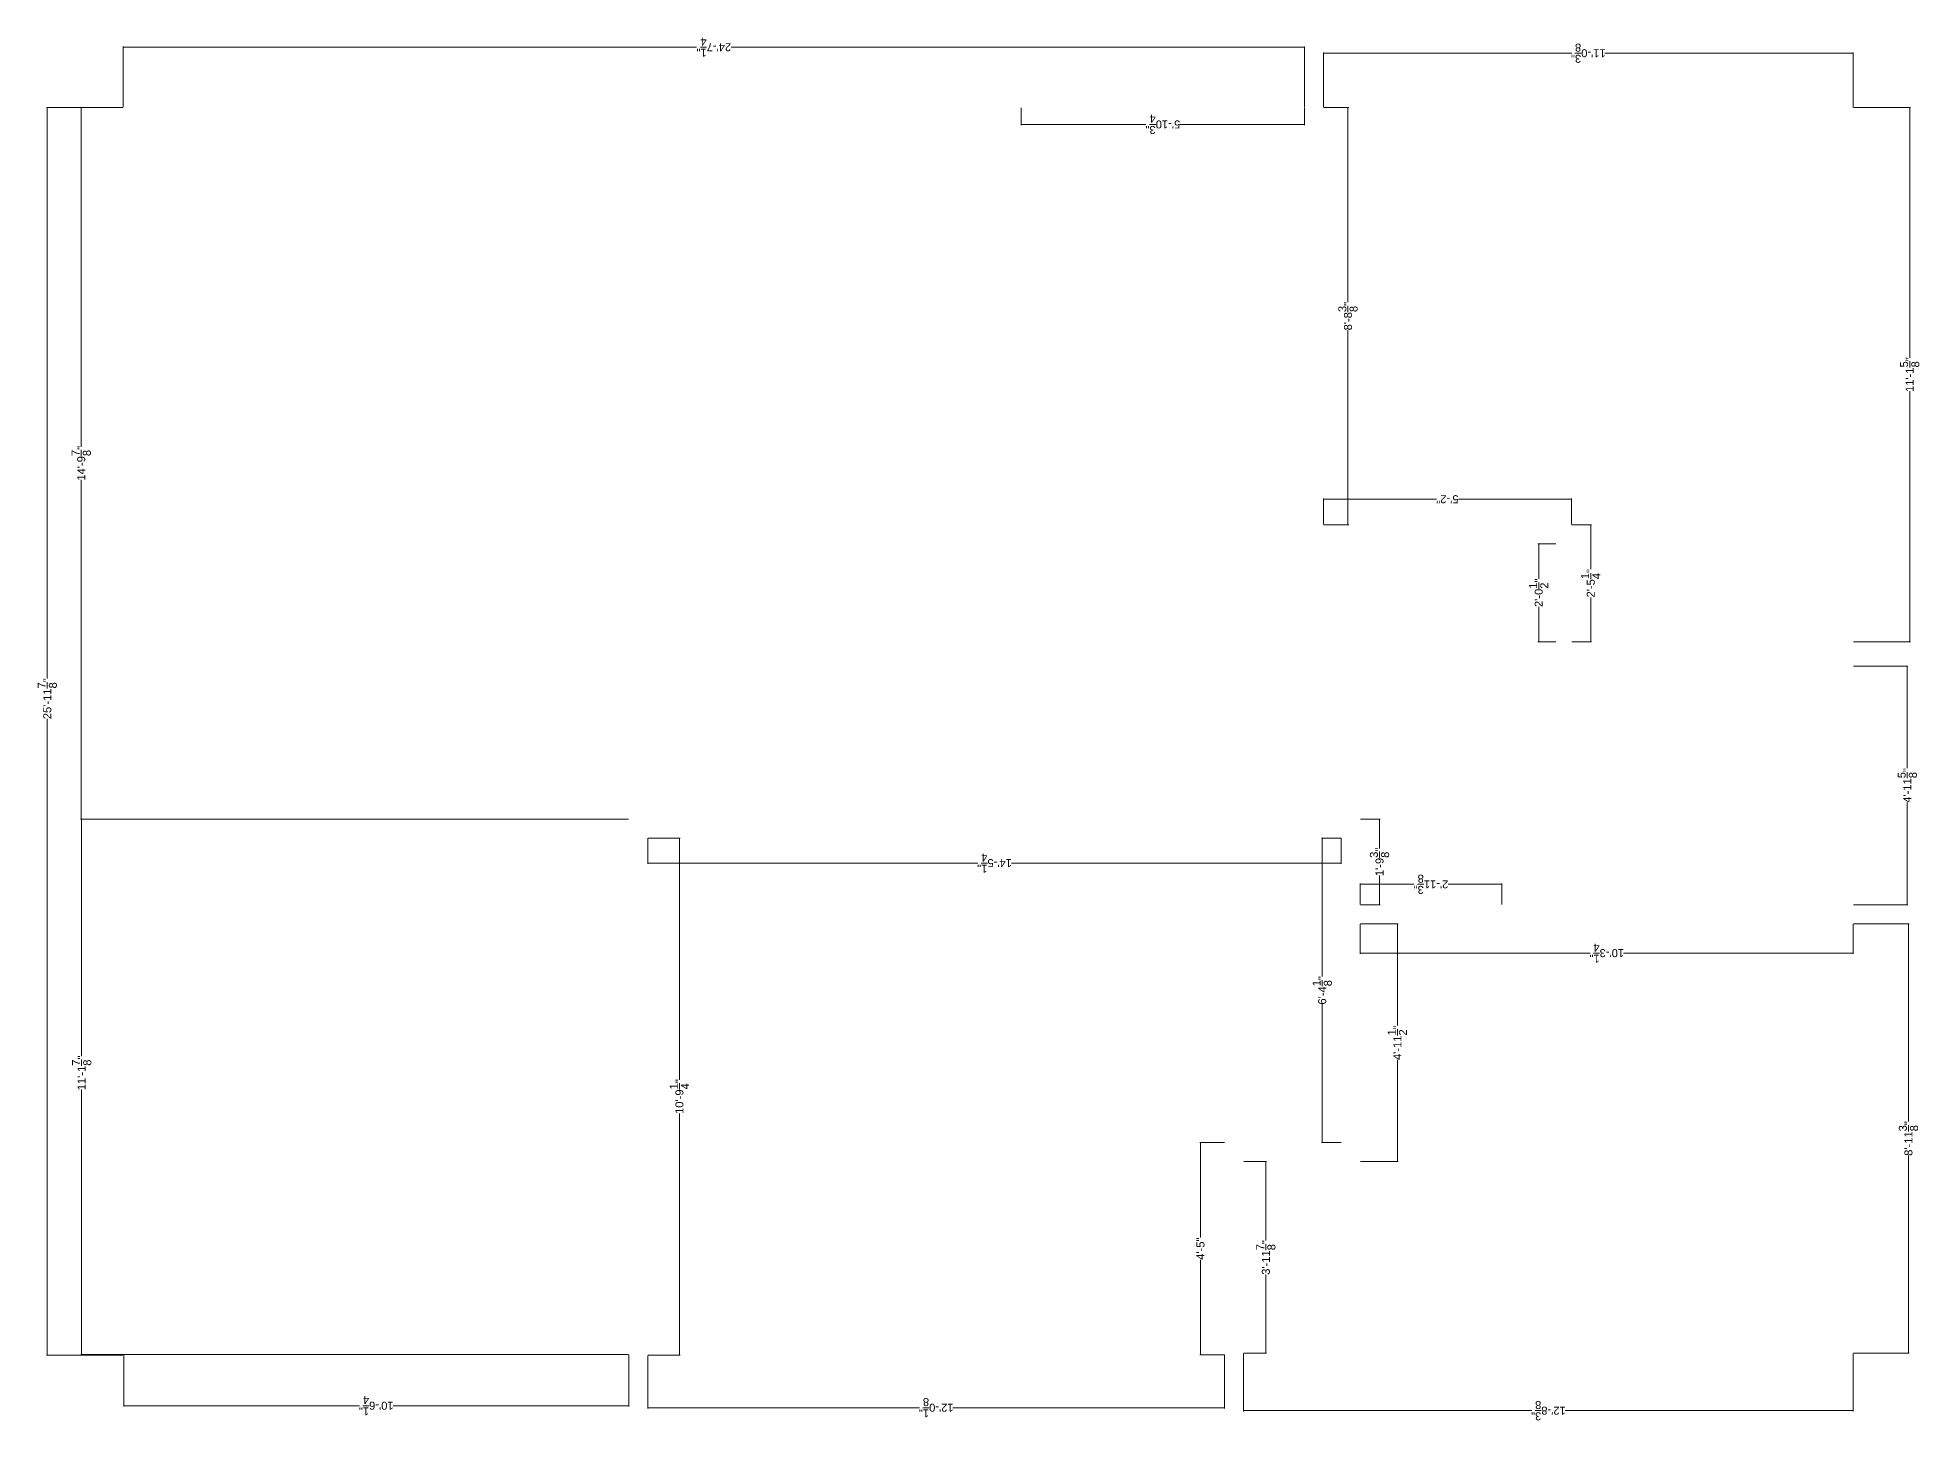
# Model space of a CAD drawing. Header units: inches. Extents: x 26 to 544, y -597 to 369.
# Drawn here: x 74 to 544.3, y 23.6 to 369.3 of the extents above; entities that cross this region are included whole.
import ezdxf

# ---------------------------------------------------------------- set-up
doc = ezdxf.new("R2010")
doc.units = ezdxf.units.IN
doc.header["$MEASUREMENT"] = 0
doc.layers.get('0').update_dxf_attribs({"color": 1, "lineweight": 9})
doc.layers.add('A201-Dimensions', color=7, linetype='Continuous', lineweight=9)
doc.styles.get("Standard").update_dxf_attribs({"font": 'Arial.ttf', "height": 2})
doc.dimstyles.get("Standard").update_dxf_attribs({"dimtxt": 0.18, "dimasz": 0.1175, "dimexe": 0.18, "dimexo": 0.0625, "dimgap": 0.09, "dimtad": 0, "dimtoh": 1, "dimdec": 3, "dimzin": 0, "dimdsep": 46, "dimlunit": 4, "dimtxsty": 'Standard', "dimblk": 'ARCHTICK', "dimblk1": 'ARCHTICK', "dimblk2": 'ARCHTICK', "dimcen": 0.09, "dimadec": 1, "dimazin": 0, "dimtfac": 1, "dimtdec": 3, "dimtofl": 0, "dimtmove": 0, "dimatfit": 3, "dimfxl": 1, "dimtolj": 1, "dimtzin": 0, "dimarcsym": 0})

# ---------------------------------------------------------------- blocks, each defined once
blk = doc.blocks.new('_ArchTick')
at = {"color": 0, "linetype": 'ByBlock', "lineweight": 30, "const_width": 0.15}
blk.add_lwpolyline([(-0.5, -0.5), (0.5, 0.5)], dxfattribs=at)
blk = doc.blocks.new('*D224')
at = {"layer": 'A201-Dimensions', "color": 0, "lineweight": -2, "transparency": 16777216}
for p, q in [((95.54, 39.96), (95.54, 27.09)), ((221.79, 39.96), (221.79, 27.09)), ((95.54, 27.27), (154.47, 27.27)), ((221.79, 27.27), (162.85, 27.27))]:
    blk.add_line(p, q, dxfattribs=at)
at = {"layer": 'A201-Dimensions', "color": 0, "lineweight": -2, "transparency": 16777216, "xscale": 0.1175, "yscale": 0.1175, "zscale": 0.1175, "rotation": 180}
blk.add_blockref('_ArchTick', (95.54, 27.27), dxfattribs=at)
at = {"layer": 'A201-Dimensions', "color": 0, "lineweight": -2, "transparency": 16777216, "xscale": 0.1175, "yscale": 0.1175, "zscale": 0.1175}
blk.add_blockref('_ArchTick', (221.79, 27.27), dxfattribs=at)
at = {"layer": 'A201-Dimensions', "color": 0, "lineweight": 5, "transparency": 16777216, "insert": (158.66, 27.27), "char_height": 2, "attachment_point": 5, "rotation": 180}
blk.add_mtext('\\A1;10\'-6{\\H1x;\\S1/4;}"', dxfattribs=at)
blk = doc.blocks.new('*D225')
at = {"layer": 'A201-Dimensions', "color": 0, "lineweight": -2, "transparency": 16777216}
for p, q in [((95.35, 351.82), (76.26, 351.82)), ((76.44, 351.82), (76.44, 209.05)), ((76.44, 39.94), (76.44, 198.96)), ((95.35, 39.94), (76.26, 39.94))]:
    blk.add_line(p, q, dxfattribs=at)
at = {"layer": 'A201-Dimensions', "color": 0, "lineweight": -2, "transparency": 16777216, "xscale": 0.1175, "yscale": 0.1175, "zscale": 0.1175}
for p, rotation in [((76.44, 351.82), 90), ((76.44, 39.94), 270)]:
    blk.add_blockref('_ArchTick', p, dxfattribs=dict(at, rotation=rotation))
at = {"layer": 'A201-Dimensions', "color": 0, "lineweight": 5, "transparency": 16777216, "insert": (76.44, 204.01), "char_height": 2, "attachment_point": 5, "rotation": 90}
blk.add_mtext('\\A1;25\'-11{\\H1x;\\S7/8;}"', dxfattribs=at)
blk = doc.blocks.new('*D226')
at = {"layer": 'A201-Dimensions', "color": 0, "lineweight": -2, "transparency": 16777216}
for p, q in [((221.73, 173.94), (84.85, 173.94)), ((85.03, 173.94), (85.03, 114.63)), ((85.03, 40.03), (85.03, 106.31)), ((221.73, 40.03), (84.85, 40.03))]:
    blk.add_line(p, q, dxfattribs=at)
at = {"layer": 'A201-Dimensions', "color": 0, "lineweight": -2, "transparency": 16777216, "xscale": 0.1175, "yscale": 0.1175, "zscale": 0.1175}
for p, rotation in [((85.03, 173.94), 90), ((85.03, 40.03), 270)]:
    blk.add_blockref('_ArchTick', p, dxfattribs=dict(at, rotation=rotation))
at = {"layer": 'A201-Dimensions', "color": 0, "lineweight": 5, "transparency": 16777216, "insert": (85.03, 110.47), "char_height": 2, "attachment_point": 5, "rotation": 90}
blk.add_mtext('\\A1;11\'-1{\\H1x;\\S7/8;}"', dxfattribs=at)
blk = doc.blocks.new('*D227')
at = {"layer": 'A201-Dimensions', "color": 0, "lineweight": -2, "transparency": 16777216}
for p, q in [((375.41, 40.32), (375.41, 25.85)), ((527.75, 40.32), (527.75, 25.85)), ((375.41, 26.03), (447.42, 26.03)), ((527.75, 26.03), (455.74, 26.03))]:
    blk.add_line(p, q, dxfattribs=at)
at = {"layer": 'A201-Dimensions', "color": 0, "lineweight": -2, "transparency": 16777216, "xscale": 0.1175, "yscale": 0.1175, "zscale": 0.1175, "rotation": 180}
blk.add_blockref('_ArchTick', (375.41, 26.03), dxfattribs=at)
at = {"layer": 'A201-Dimensions', "color": 0, "lineweight": -2, "transparency": 16777216, "xscale": 0.1175, "yscale": 0.1175, "zscale": 0.1175}
blk.add_blockref('_ArchTick', (527.75, 26.03), dxfattribs=at)
at = {"layer": 'A201-Dimensions', "color": 0, "lineweight": 5, "transparency": 16777216, "insert": (451.58, 26.03), "char_height": 2, "attachment_point": 5, "rotation": 180}
blk.add_mtext('\\A1;12\'-8{\\H1x;\\S3/8;}"', dxfattribs=at)
blk = doc.blocks.new('*D228')
at = {"layer": 'A201-Dimensions', "color": 0, "lineweight": -2, "transparency": 16777216}
for p, q in [((375.47, 88.29), (381.14, 88.29)), ((380.96, 88.29), (380.96, 68.58)), ((380.96, 40.38), (380.96, 60.08)), ((375.47, 40.38), (381.14, 40.38))]:
    blk.add_line(p, q, dxfattribs=at)
at = {"layer": 'A201-Dimensions', "color": 0, "lineweight": -2, "transparency": 16777216, "xscale": 0.1175, "yscale": 0.1175, "zscale": 0.1175}
for p, rotation in [((380.96, 88.29), 90), ((380.96, 40.38), 270)]:
    blk.add_blockref('_ArchTick', p, dxfattribs=dict(at, rotation=rotation))
at = {"layer": 'A201-Dimensions', "color": 0, "lineweight": 5, "transparency": 16777216, "insert": (380.96, 64.33), "char_height": 2, "attachment_point": 5, "rotation": 90}
blk.add_mtext('\\A1;3\'-11{\\H1x;\\S7/8;}"', dxfattribs=at)
blk = doc.blocks.new('*D229')
at = {"layer": 'A201-Dimensions', "color": 0, "lineweight": -2, "transparency": 16777216}
for p, q in [((527.81, 147.75), (541.72, 147.75)), ((541.54, 147.75), (541.54, 98.32)), ((541.54, 40.38), (541.54, 89.81)), ((527.81, 40.38), (541.72, 40.38))]:
    blk.add_line(p, q, dxfattribs=at)
at = {"layer": 'A201-Dimensions', "color": 0, "lineweight": -2, "transparency": 16777216, "xscale": 0.1175, "yscale": 0.1175, "zscale": 0.1175}
for p, rotation in [((541.54, 147.75), 90), ((541.54, 40.38), 270)]:
    blk.add_blockref('_ArchTick', p, dxfattribs=dict(at, rotation=rotation))
at = {"layer": 'A201-Dimensions', "color": 0, "lineweight": 5, "transparency": 16777216, "insert": (541.54, 94.07), "char_height": 2, "attachment_point": 5, "rotation": 90}
blk.add_mtext('\\A1;8\'-11{\\H1x;\\S3/8;}"', dxfattribs=at)
blk = doc.blocks.new('*D230')
at = {"layer": 'A201-Dimensions', "color": 0, "lineweight": -2, "transparency": 16777216}
for p, q in [((527.81, 212.19), (541.42, 212.19)), ((541.24, 212.19), (541.24, 186.64)), ((541.24, 152.5), (541.24, 178.05)), ((527.81, 152.5), (541.42, 152.5))]:
    blk.add_line(p, q, dxfattribs=at)
at = {"layer": 'A201-Dimensions', "color": 0, "lineweight": -2, "transparency": 16777216, "xscale": 0.1175, "yscale": 0.1175, "zscale": 0.1175}
for p, rotation in [((541.24, 212.19), 90), ((541.24, 152.5), 270)]:
    blk.add_blockref('_ArchTick', p, dxfattribs=dict(at, rotation=rotation))
at = {"layer": 'A201-Dimensions', "color": 0, "lineweight": 5, "transparency": 16777216, "insert": (541.24, 182.35), "char_height": 2, "attachment_point": 5, "rotation": 90}
blk.add_mtext('\\A1;4\'-11{\\H1x;\\S5/8;}"', dxfattribs=at)
blk = doc.blocks.new('*D231')
at = {"layer": 'A201-Dimensions', "color": 0, "lineweight": -2, "transparency": 16777216}
for p, q in [((527.81, 351.82), (542.03, 351.82)), ((541.85, 351.82), (541.85, 289.2)), ((541.85, 218.25), (541.85, 280.88)), ((527.81, 218.25), (542.03, 218.25))]:
    blk.add_line(p, q, dxfattribs=at)
at = {"layer": 'A201-Dimensions', "color": 0, "lineweight": -2, "transparency": 16777216, "xscale": 0.1175, "yscale": 0.1175, "zscale": 0.1175}
for p, rotation in [((541.85, 351.82), 90), ((541.85, 218.25), 270)]:
    blk.add_blockref('_ArchTick', p, dxfattribs=dict(at, rotation=rotation))
at = {"layer": 'A201-Dimensions', "color": 0, "lineweight": 5, "transparency": 16777216, "insert": (541.85, 285.04), "char_height": 2, "attachment_point": 5, "rotation": 90}
blk.add_mtext('\\A1;11\'-1{\\H1x;\\S5/8;}"', dxfattribs=at)
blk = doc.blocks.new('*D232')
at = {"layer": 'A201-Dimensions', "color": 0, "lineweight": -2, "transparency": 16777216}
for p, q in [((457.39, 247.5), (462.33, 247.5)), ((462.15, 247.5), (462.15, 236.4)), ((462.15, 218.25), (462.15, 229.36)), ((457.39, 218.25), (462.33, 218.25))]:
    blk.add_line(p, q, dxfattribs=at)
at = {"layer": 'A201-Dimensions', "color": 0, "lineweight": -2, "transparency": 16777216, "xscale": 0.1175, "yscale": 0.1175, "zscale": 0.1175}
for p, rotation in [((462.15, 247.5), 90), ((462.15, 218.25), 270)]:
    blk.add_blockref('_ArchTick', p, dxfattribs=dict(at, rotation=rotation))
at = {"layer": 'A201-Dimensions', "color": 0, "lineweight": 5, "transparency": 16777216, "insert": (462.15, 232.88), "char_height": 2, "attachment_point": 5, "rotation": 90}
blk.add_mtext('\\A1;2\'-5{\\H1x;\\S1/4;}"', dxfattribs=at)
blk = doc.blocks.new('*D233')
at = {"layer": 'A201-Dimensions', "color": 0, "lineweight": -2, "transparency": 16777216}
for p, q in [((395.42, 351.82), (401.66, 351.82)), ((401.48, 351.82), (401.48, 303.14)), ((401.48, 247.5), (401.48, 296.19)), ((395.42, 247.5), (401.66, 247.5))]:
    blk.add_line(p, q, dxfattribs=at)
at = {"layer": 'A201-Dimensions', "color": 0, "lineweight": -2, "transparency": 16777216, "xscale": 0.1175, "yscale": 0.1175, "zscale": 0.1175}
for p, rotation in [((401.48, 351.82), 90), ((401.48, 247.5), 270)]:
    blk.add_blockref('_ArchTick', p, dxfattribs=dict(at, rotation=rotation))
at = {"layer": 'A201-Dimensions', "color": 0, "lineweight": 5, "transparency": 16777216, "insert": (401.48, 299.66), "char_height": 2, "attachment_point": 5, "rotation": 90}
blk.add_mtext('\\A1;8\'-8{\\H1x;\\S3/8;}"', dxfattribs=at)
blk = doc.blocks.new('*D234')
at = {"layer": 'A201-Dimensions', "color": 0, "lineweight": -2, "transparency": 16777216}
for p, q in [((453.39, 242.75), (448.96, 242.75)), ((449.14, 242.75), (449.14, 234)), ((449.14, 218.25), (449.14, 227.01)), ((453.39, 218.25), (448.96, 218.25))]:
    blk.add_line(p, q, dxfattribs=at)
at = {"layer": 'A201-Dimensions', "color": 0, "lineweight": -2, "transparency": 16777216, "xscale": 0.1175, "yscale": 0.1175, "zscale": 0.1175}
for p, rotation in [((449.14, 242.75), 90), ((449.14, 218.25), 270)]:
    blk.add_blockref('_ArchTick', p, dxfattribs=dict(at, rotation=rotation))
at = {"layer": 'A201-Dimensions', "color": 0, "lineweight": 5, "transparency": 16777216, "insert": (449.14, 230.5), "char_height": 2, "attachment_point": 5, "rotation": 90}
blk.add_mtext('\\A1;2\'-0{\\H1x;\\S1/2;}"', dxfattribs=at)
blk = doc.blocks.new('*D235')
at = {"layer": 'A201-Dimensions', "color": 0, "lineweight": -2, "transparency": 16777216}
for p, q in [((404.63, 173.94), (409.54, 173.94)), ((409.36, 173.94), (409.36, 166.6)), ((409.36, 152.5), (409.36, 159.84)), ((404.63, 152.5), (409.54, 152.5))]:
    blk.add_line(p, q, dxfattribs=at)
at = {"layer": 'A201-Dimensions', "color": 0, "lineweight": -2, "transparency": 16777216, "xscale": 0.1175, "yscale": 0.1175, "zscale": 0.1175}
for p, rotation in [((409.36, 173.94), 90), ((409.36, 152.5), 270)]:
    blk.add_blockref('_ArchTick', p, dxfattribs=dict(at, rotation=rotation))
at = {"layer": 'A201-Dimensions', "color": 0, "lineweight": 5, "transparency": 16777216, "insert": (409.36, 163.22), "char_height": 2, "attachment_point": 5, "rotation": 90}
blk.add_mtext('\\A1;1\'-9{\\H1x;\\S3/8;}"', dxfattribs=at)
blk = doc.blocks.new('*D236')
at = {"layer": 'A201-Dimensions', "color": 0, "lineweight": -2, "transparency": 16777216}
for p, q in [((404.56, 152.57), (404.56, 157.8)), ((404.56, 157.62), (417.96, 157.62)), ((439.9, 157.62), (426.5, 157.62)), ((439.9, 152.57), (439.9, 157.8))]:
    blk.add_line(p, q, dxfattribs=at)
at = {"layer": 'A201-Dimensions', "color": 0, "lineweight": -2, "transparency": 16777216, "xscale": 0.1175, "yscale": 0.1175, "zscale": 0.1175, "rotation": 180}
blk.add_blockref('_ArchTick', (404.56, 157.62), dxfattribs=at)
at = {"layer": 'A201-Dimensions', "color": 0, "lineweight": -2, "transparency": 16777216, "xscale": 0.1175, "yscale": 0.1175, "zscale": 0.1175}
blk.add_blockref('_ArchTick', (439.9, 157.62), dxfattribs=at)
at = {"layer": 'A201-Dimensions', "color": 0, "lineweight": 5, "transparency": 16777216, "insert": (422.23, 157.62), "char_height": 2, "attachment_point": 5, "rotation": 180}
blk.add_mtext('\\A1;2\'-11{\\H1x;\\S3/8;}"', dxfattribs=at)
blk = doc.blocks.new('*D237')
at = {"layer": 'A201-Dimensions', "color": 0, "lineweight": -2, "transparency": 16777216}
for p, q in [((395.35, 351.88), (395.35, 365.58)), ((395.35, 365.4), (457.4, 365.4)), ((527.75, 365.4), (465.71, 365.4)), ((527.75, 351.88), (527.75, 365.58))]:
    blk.add_line(p, q, dxfattribs=at)
at = {"layer": 'A201-Dimensions', "color": 0, "lineweight": -2, "transparency": 16777216, "xscale": 0.1175, "yscale": 0.1175, "zscale": 0.1175, "rotation": 180}
blk.add_blockref('_ArchTick', (395.35, 365.4), dxfattribs=at)
at = {"layer": 'A201-Dimensions', "color": 0, "lineweight": -2, "transparency": 16777216, "xscale": 0.1175, "yscale": 0.1175, "zscale": 0.1175}
blk.add_blockref('_ArchTick', (527.75, 365.4), dxfattribs=at)
at = {"layer": 'A201-Dimensions', "color": 0, "lineweight": 5, "transparency": 16777216, "insert": (461.55, 365.4), "char_height": 2, "attachment_point": 5, "rotation": 180}
blk.add_mtext('\\A1;11\'-0{\\H1x;\\S3/8;}"', dxfattribs=at)
blk = doc.blocks.new('*D238')
at = {"layer": 'A201-Dimensions', "color": 0, "lineweight": -2, "transparency": 16777216}
for p, q in [((395.35, 247.57), (395.35, 254.09)), ((457.33, 247.57), (457.33, 254.09)), ((395.35, 253.91), (423.59, 253.91)), ((457.33, 253.91), (429.09, 253.91))]:
    blk.add_line(p, q, dxfattribs=at)
at = {"layer": 'A201-Dimensions', "color": 0, "lineweight": -2, "transparency": 16777216, "xscale": 0.1175, "yscale": 0.1175, "zscale": 0.1175, "rotation": 180}
blk.add_blockref('_ArchTick', (395.35, 253.91), dxfattribs=at)
at = {"layer": 'A201-Dimensions', "color": 0, "lineweight": -2, "transparency": 16777216, "xscale": 0.1175, "yscale": 0.1175, "zscale": 0.1175}
blk.add_blockref('_ArchTick', (457.33, 253.91), dxfattribs=at)
at = {"layer": 'A201-Dimensions', "color": 0, "lineweight": 5, "transparency": 16777216, "insert": (426.34, 253.91), "char_height": 2, "attachment_point": 5, "rotation": 180}
blk.add_mtext('\\A1;5\'-2"', dxfattribs=at)
blk = doc.blocks.new('*D239')
at = {"layer": 'A201-Dimensions', "color": 0, "lineweight": -2, "transparency": 16777216}
for p, q in [((95.41, 351.88), (95.41, 367.08)), ((95.41, 366.9), (238.71, 366.9)), ((390.6, 366.9), (247.31, 366.9)), ((390.6, 351.88), (390.6, 367.08))]:
    blk.add_line(p, q, dxfattribs=at)
at = {"layer": 'A201-Dimensions', "color": 0, "lineweight": -2, "transparency": 16777216, "xscale": 0.1175, "yscale": 0.1175, "zscale": 0.1175, "rotation": 180}
blk.add_blockref('_ArchTick', (95.41, 366.9), dxfattribs=at)
at = {"layer": 'A201-Dimensions', "color": 0, "lineweight": -2, "transparency": 16777216, "xscale": 0.1175, "yscale": 0.1175, "zscale": 0.1175}
blk.add_blockref('_ArchTick', (390.6, 366.9), dxfattribs=at)
at = {"layer": 'A201-Dimensions', "color": 0, "lineweight": 5, "transparency": 16777216, "insert": (243.01, 366.9), "char_height": 2, "attachment_point": 5, "rotation": 180}
blk.add_mtext('\\A1;24\'-7{\\H1x;\\S1/4;}"', dxfattribs=at)
blk = doc.blocks.new('*D240')
at = {"layer": 'A201-Dimensions', "color": 0, "lineweight": -2, "transparency": 16777216}
for p, q in [((226.53, 169.13), (226.53, 162.73)), ((399.81, 169.13), (399.81, 162.73)), ((226.53, 162.91), (308.98, 162.91)), ((399.81, 162.91), (317.36, 162.91))]:
    blk.add_line(p, q, dxfattribs=at)
at = {"layer": 'A201-Dimensions', "color": 0, "lineweight": -2, "transparency": 16777216, "xscale": 0.1175, "yscale": 0.1175, "zscale": 0.1175, "rotation": 180}
blk.add_blockref('_ArchTick', (226.53, 162.91), dxfattribs=at)
at = {"layer": 'A201-Dimensions', "color": 0, "lineweight": -2, "transparency": 16777216, "xscale": 0.1175, "yscale": 0.1175, "zscale": 0.1175}
blk.add_blockref('_ArchTick', (399.81, 162.91), dxfattribs=at)
at = {"layer": 'A201-Dimensions', "color": 0, "lineweight": 5, "transparency": 16777216, "insert": (313.17, 162.91), "char_height": 2, "attachment_point": 5, "rotation": 180}
blk.add_mtext('\\A1;14\'-5{\\H1x;\\S1/4;}"', dxfattribs=at)
blk = doc.blocks.new('*D241')
at = {"layer": 'A201-Dimensions', "color": 0, "lineweight": -2, "transparency": 16777216}
for p, q in [((404.56, 147.69), (404.56, 140.23)), ((527.75, 147.69), (527.75, 140.23)), ((404.56, 140.41), (461.97, 140.41)), ((527.75, 140.41), (470.35, 140.41))]:
    blk.add_line(p, q, dxfattribs=at)
at = {"layer": 'A201-Dimensions', "color": 0, "lineweight": -2, "transparency": 16777216, "xscale": 0.1175, "yscale": 0.1175, "zscale": 0.1175, "rotation": 180}
blk.add_blockref('_ArchTick', (404.56, 140.41), dxfattribs=at)
at = {"layer": 'A201-Dimensions', "color": 0, "lineweight": -2, "transparency": 16777216, "xscale": 0.1175, "yscale": 0.1175, "zscale": 0.1175}
blk.add_blockref('_ArchTick', (527.75, 140.41), dxfattribs=at)
at = {"layer": 'A201-Dimensions', "color": 0, "lineweight": 5, "transparency": 16777216, "insert": (466.16, 140.41), "char_height": 2, "attachment_point": 5, "rotation": 180}
blk.add_mtext('\\A1;10\'-3{\\H1x;\\S1/4;}"', dxfattribs=at)
blk = doc.blocks.new('*D242')
at = {"layer": 'A201-Dimensions', "color": 0, "lineweight": -2, "transparency": 16777216}
for p, q in [((404.63, 147.75), (414.01, 147.75)), ((413.83, 147.75), (413.83, 122.32)), ((413.83, 88.29), (413.83, 113.73)), ((404.63, 88.29), (414.01, 88.29))]:
    blk.add_line(p, q, dxfattribs=at)
at = {"layer": 'A201-Dimensions', "color": 0, "lineweight": -2, "transparency": 16777216, "xscale": 0.1175, "yscale": 0.1175, "zscale": 0.1175}
for p, rotation in [((413.83, 147.75), 90), ((413.83, 88.29), 270)]:
    blk.add_blockref('_ArchTick', p, dxfattribs=dict(at, rotation=rotation))
at = {"layer": 'A201-Dimensions', "color": 0, "lineweight": 5, "transparency": 16777216, "insert": (413.83, 118.02), "char_height": 2, "attachment_point": 5, "rotation": 90}
blk.add_mtext('\\A1;4\'-11{\\H1x;\\S1/2;}"', dxfattribs=at)
blk = doc.blocks.new('*D243')
at = {"layer": 'A201-Dimensions', "color": 0, "lineweight": -2, "transparency": 16777216}
for p, q in [((399.75, 169.19), (394.86, 169.19)), ((395.04, 169.19), (395.04, 134.59)), ((395.04, 93.04), (395.04, 127.63)), ((399.75, 93.04), (394.86, 93.04))]:
    blk.add_line(p, q, dxfattribs=at)
at = {"layer": 'A201-Dimensions', "color": 0, "lineweight": -2, "transparency": 16777216, "xscale": 0.1175, "yscale": 0.1175, "zscale": 0.1175}
for p, rotation in [((395.04, 169.19), 90), ((395.04, 93.04), 270)]:
    blk.add_blockref('_ArchTick', p, dxfattribs=dict(at, rotation=rotation))
at = {"layer": 'A201-Dimensions', "color": 0, "lineweight": 5, "transparency": 16777216, "insert": (395.04, 131.11), "char_height": 2, "attachment_point": 5, "rotation": 90}
blk.add_mtext('\\A1;6\'-4{\\H1x;\\S1/8;}"', dxfattribs=at)
blk = doc.blocks.new('*D244')
at = {"layer": 'A201-Dimensions', "color": 0, "lineweight": -2, "transparency": 16777216}
for p, q in [((370.6, 93.04), (364.45, 93.04)), ((364.63, 93.04), (364.63, 69.32)), ((364.63, 40.02), (364.63, 63.74)), ((370.6, 40.02), (364.45, 40.02))]:
    blk.add_line(p, q, dxfattribs=at)
at = {"layer": 'A201-Dimensions', "color": 0, "lineweight": -2, "transparency": 16777216, "xscale": 0.1175, "yscale": 0.1175, "zscale": 0.1175}
for p, rotation in [((364.63, 93.04), 90), ((364.63, 40.02), 270)]:
    blk.add_blockref('_ArchTick', p, dxfattribs=dict(at, rotation=rotation))
at = {"layer": 'A201-Dimensions', "color": 0, "lineweight": 5, "transparency": 16777216, "insert": (364.63, 66.53), "char_height": 2, "attachment_point": 5, "rotation": 90}
blk.add_mtext('\\A1;4\'-5"', dxfattribs=at)
blk = doc.blocks.new('*D245')
at = {"layer": 'A201-Dimensions', "color": 0, "lineweight": -2, "transparency": 16777216}
for p, q in [((226.6, 169.19), (234.59, 169.19)), ((234.41, 169.19), (234.41, 108.74)), ((234.41, 39.92), (234.41, 100.36)), ((226.6, 39.92), (234.59, 39.92))]:
    blk.add_line(p, q, dxfattribs=at)
at = {"layer": 'A201-Dimensions', "color": 0, "lineweight": -2, "transparency": 16777216, "xscale": 0.1175, "yscale": 0.1175, "zscale": 0.1175}
for p, rotation in [((234.41, 169.19), 90), ((234.41, 39.92), 270)]:
    blk.add_blockref('_ArchTick', p, dxfattribs=dict(at, rotation=rotation))
at = {"layer": 'A201-Dimensions', "color": 0, "lineweight": 5, "transparency": 16777216, "insert": (234.41, 104.55), "char_height": 2, "attachment_point": 5, "rotation": 90}
blk.add_mtext('\\A1;10\'-9{\\H1x;\\S1/4;}"', dxfattribs=at)
blk = doc.blocks.new('*D246')
at = {"layer": 'A201-Dimensions', "color": 0, "lineweight": -2, "transparency": 16777216}
for p, q in [((319.85, 351.75), (319.85, 347.41)), ((390.6, 351.75), (390.6, 347.41)), ((319.85, 347.59), (350.95, 347.59)), ((390.6, 347.59), (359.51, 347.59))]:
    blk.add_line(p, q, dxfattribs=at)
at = {"layer": 'A201-Dimensions', "color": 0, "lineweight": -2, "transparency": 16777216, "xscale": 0.1175, "yscale": 0.1175, "zscale": 0.1175, "rotation": 180}
blk.add_blockref('_ArchTick', (319.85, 347.59), dxfattribs=at)
at = {"layer": 'A201-Dimensions', "color": 0, "lineweight": -2, "transparency": 16777216, "xscale": 0.1175, "yscale": 0.1175, "zscale": 0.1175}
blk.add_blockref('_ArchTick', (390.6, 347.59), dxfattribs=at)
at = {"layer": 'A201-Dimensions', "color": 0, "lineweight": 5, "transparency": 16777216, "insert": (355.23, 347.59), "char_height": 2, "attachment_point": 5, "rotation": 180}
blk.add_mtext('\\A1;5\'-10{\\H1x;\\S3/4;}"', dxfattribs=at)
blk = doc.blocks.new('*D247')
at = {"layer": 'A201-Dimensions', "color": 0, "lineweight": -2, "transparency": 16777216}
for p, q in [((95.35, 351.82), (84.75, 351.82)), ((84.93, 351.82), (84.93, 267.03)), ((84.93, 173.94), (84.93, 258.72)), ((95.35, 173.94), (84.75, 173.94))]:
    blk.add_line(p, q, dxfattribs=at)
at = {"layer": 'A201-Dimensions', "color": 0, "lineweight": -2, "transparency": 16777216, "xscale": 0.1175, "yscale": 0.1175, "zscale": 0.1175}
for p, rotation in [((84.93, 351.82), 90), ((84.93, 173.94), 270)]:
    blk.add_blockref('_ArchTick', p, dxfattribs=dict(at, rotation=rotation))
at = {"layer": 'A201-Dimensions', "color": 0, "lineweight": 5, "transparency": 16777216, "insert": (84.93, 262.88), "char_height": 2, "attachment_point": 5, "rotation": 90}
blk.add_mtext('\\A1;14\'-9{\\H1x;\\S7/8;}"', dxfattribs=at)
blk = doc.blocks.new('*D248')
at = {"layer": 'A201-Dimensions', "color": 0, "lineweight": -2, "transparency": 16777216}
for p, q in [((226.53, 39.85), (226.53, 26.59)), ((370.66, 39.96), (370.66, 26.59)), ((226.53, 26.77), (294.44, 26.77)), ((370.66, 26.77), (302.75, 26.77))]:
    blk.add_line(p, q, dxfattribs=at)
at = {"layer": 'A201-Dimensions', "color": 0, "lineweight": -2, "transparency": 16777216, "xscale": 0.1175, "yscale": 0.1175, "zscale": 0.1175, "rotation": 180}
blk.add_blockref('_ArchTick', (226.53, 26.77), dxfattribs=at)
at = {"layer": 'A201-Dimensions', "color": 0, "lineweight": -2, "transparency": 16777216, "xscale": 0.1175, "yscale": 0.1175, "zscale": 0.1175}
blk.add_blockref('_ArchTick', (370.66, 26.77), dxfattribs=at)
at = {"layer": 'A201-Dimensions', "color": 0, "lineweight": 5, "transparency": 16777216, "insert": (298.6, 26.77), "char_height": 2, "attachment_point": 5, "rotation": 180}
blk.add_mtext('\\A1;12\'-0{\\H1x;\\S1/8;}"', dxfattribs=at)
blk = doc.blocks.new('new-2nd-floor-plan-with-electrical')
at = {"layer": 'A201-Dimensions', "lineweight": 5}
for base, p1, p2, picture, middle, set_off in [((331.6302, 141.8978), (316.5519, 437.089), (316.5519, 141.8978), '*D239', (331.6302, 289.4934), (-35.2654, 532.5022)), ((330.1364, 137.1478), (316.5519, 4.75), (316.5519, 137.1478), '*D237', (330.1364, 70.9489), (-35.2654, 532.5022)), ((312.3286, 141.8978), (316.5519, 212.6478), (316.5519, 141.8978), '*D246', (312.3286, 177.2728), (-35.2654, 532.5022)), ((218.6484, 75.1752), (212.2394, 137.1478), (212.2394, 75.1752), '*D238', (218.6484, 106.1615), (-35.2654, 532.5022)), ((127.6451, 305.9693), (133.9228, 132.6875), (133.9228, 305.9693), '*D240', (127.6451, 219.3284), (-35.2654, 532.5022)), ((122.3499, 127.9375), (117.2394, 92.6043), (117.2394, 127.9375), '*D236', (122.3499, 110.2709), (-35.2654, 532.5022)), ((105.1408919656, 4.75), (112.4893741815, 127.9375), (112.4893741815, 4.75), '*D241', (105.1408919656, 66.34375), (-35.2654423441, 532.5022124542))]:
    dim = blk.add_linear_dim(base=base, p1=p1, p2=p2, angle=90, dimstyle='Standard', dxfattribs=at)
    dim.commit()
    dim.dimension.update_dxf_attribs({"geometry": picture, "text_midpoint": middle, "insert": set_off})
for base, p1, p2, picture, middle, set_off in [((316.5519, 456.063), (4.6769, 437.089), (316.5519, 437.089), '*D225', (168.7415, 456.063), (-35.2654, 532.5022)), ((316.5518741815, -9.3437906576), (182.9893741815, 4.75), (316.5518741815, 4.75), '*D231', (249.7706241815, -9.3437906576), (-35.2654423441, 532.5022124542)), ((176.922, -8.7334), (117.2394, 4.75), (176.922, 4.75), '*D230', (147.0807, -8.7334), (-35.2654, 532.5022)), ((4.7605, 447.4742), (138.6728, 310.714), (4.7605, 310.714), '*D226', (75.2052, 447.4742), (-35.2654, 532.5022)), ((5.1144, -9.0366), (112.4894, 4.75), (5.1144, 4.75), '*D229', (58.8019, -9.0366), (-35.2654, 532.5022))]:
    dim = blk.add_linear_dim(base=base, p1=p1, p2=p2, dimstyle='Standard', dxfattribs=at)
    dim.commit()
    dim.dimension.update_dxf_attribs({"geometry": picture, "text_midpoint": middle, "dimtype": 128, "insert": set_off})
for base, p1, p2, picture, middle, set_off in [((316.5519, 447.568), (138.6728, 437.089), (316.5519, 437.089), '*D247', (227.6123, 447.568), (-35.2654, 532.5022)), ((212.2393741815, 131.0221782225), (316.5518741815, 137.1477749074), (212.2393741815, 137.1477749074), '*D233', (264.3956241815, 131.0221782225), (-35.2654423441, 532.5022124542)), ((182.9894, 70.353), (212.2394, 75.1752), (182.9894, 75.1752), '*D232', (197.6144, 70.353), (-35.2654, 532.5022)), ((182.9894, 83.3669), (207.4894, 79.0502), (182.9894, 79.0502), '*D234', (195.2394, 83.3669), (-35.2654, 532.5022)), ((138.6728, 123.1398), (117.2394, 127.9375), (138.6728, 127.9375), '*D235', (127.9561, 123.1398), (-35.2654, 532.5022)), ((4.651, 298.0956), (133.9228, 305.9693), (4.651, 305.9693), '*D245', (69.2869, 298.0956), (-35.2654, 532.5022)), ((133.9228, 137.4605), (57.7706, 132.6875), (133.9228, 132.6875), '*D243', (95.8467, 137.4605), (-35.2654, 532.5022)), ((112.4894, 118.674), (53.0206, 127.9375), (112.4894, 127.9375), '*D242', (82.755, 118.674), (-35.2654, 532.5022)), ((57.7706, 167.8767), (4.7586, 161.8437), (57.7706, 161.8437), '*D244', (31.2646, 167.8767), (-35.2654, 532.5022)), ((53.0206, 151.5472), (5.1144, 157.0937), (53.0206, 157.0937), '*D228', (29.0675, 151.5472), (-35.2654, 532.5022))]:
    dim = blk.add_linear_dim(base=base, p1=p1, p2=p2, dimstyle='Standard', dxfattribs=at)
    dim.commit()
    dim.dimension.update_dxf_attribs({"geometry": picture, "text_midpoint": middle, "insert": set_off})
for base, p1, p2, picture, middle in [((-9.2343, 157.0937), (5.1144, 4.75), (5.1144, 157.0937), '*D227', (-9.2343, 80.9219)), ((-8.4956, 161.8437), (4.651, 305.9693), (4.7586, 161.8437), '*D248', (-8.4956, 233.9065)), ((-7.9985, 310.714), (4.7605, 436.964), (4.7605, 310.714), '*D224', (-7.9985, 373.839))]:
    dim = blk.add_linear_dim(base=base, p1=p1, p2=p2, angle=90, dimstyle='Standard', dxfattribs=at)
    dim.commit()
    dim.dimension.update_dxf_attribs({"geometry": picture, "text_midpoint": middle, "dimtype": 128, "insert": (-35.2654, 532.5022)})

msp = doc.modelspace()

# ---------------------------------------------------------------- block references
at = {"lineweight": 5}
msp.add_blockref('new-2nd-floor-plan-with-electrical', (35.27, -532.5), dxfattribs=at)

doc.saveas('drawing.dxf')
